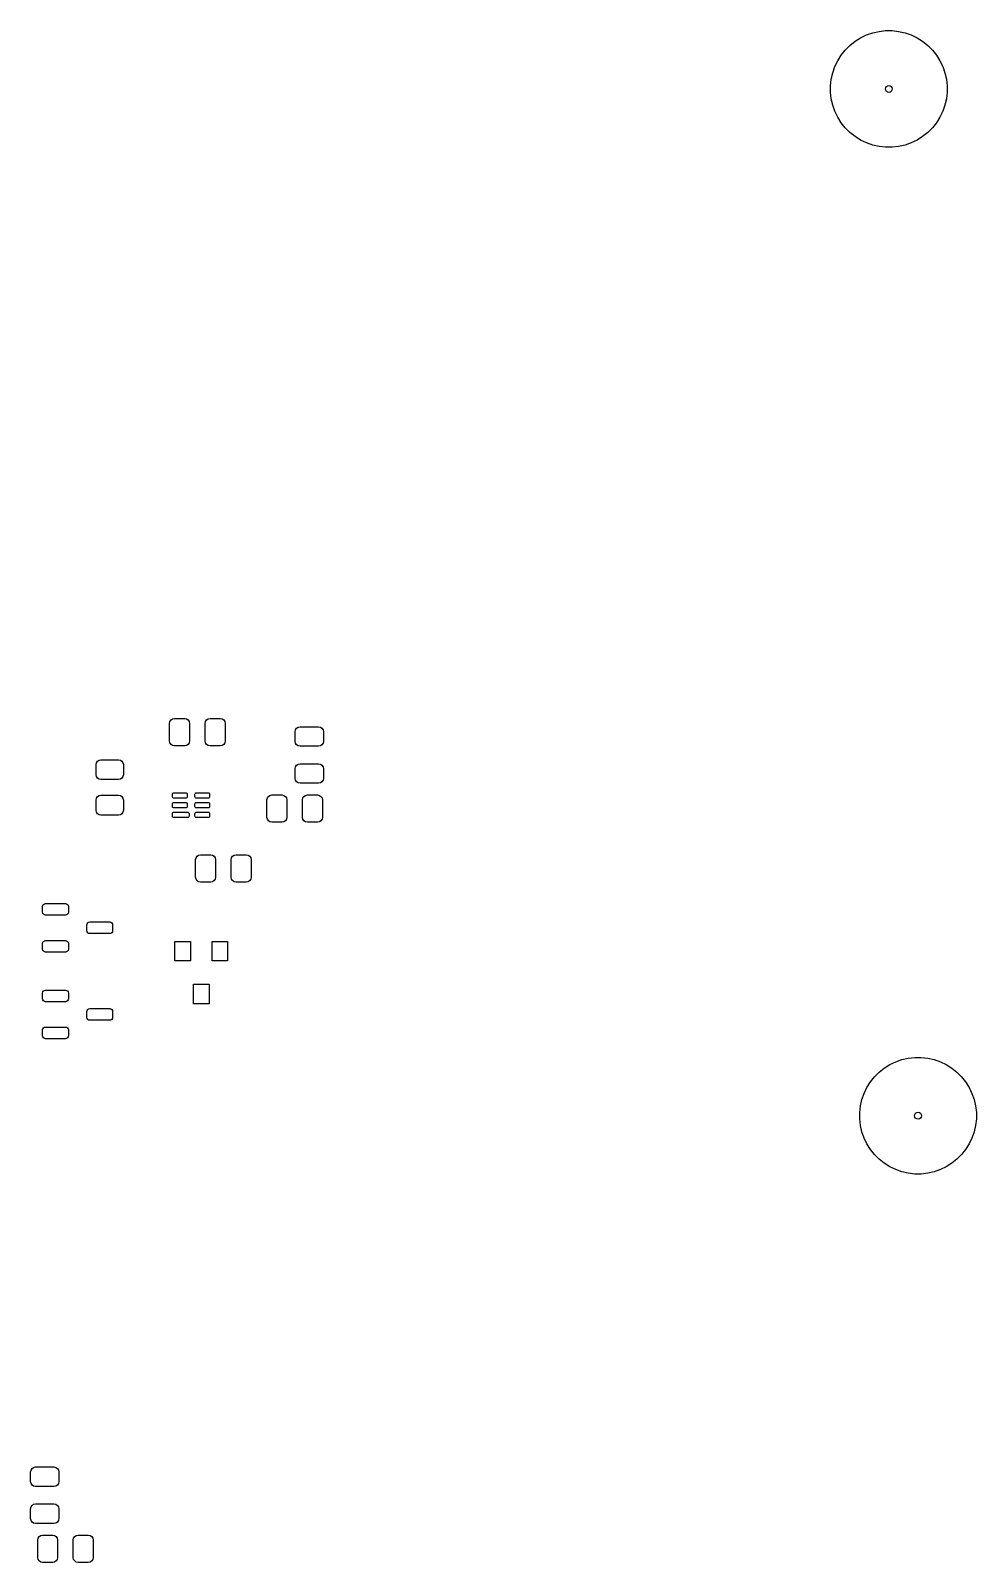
# Model space of a CAD drawing. Header units: inches. Extents: x 1.93 to 9.38, y -5.74 to -1.35.
# Drawn here: x 3.771 to 5.683, y -4.45 to -1.352 of the extents above; entities that cross this region are included whole.
import ezdxf

# ---------------------------------------------------------------- set-up
doc = ezdxf.new("R2010")
doc.units = ezdxf.units.IN
doc.header["$MEASUREMENT"] = 0
doc.layers.add('BLACK', color=250, linetype='CONTINUOUS')

msp = doc.modelspace()

# ---------------------------------------------------------------- linework, layer by layer
at = {"layer": 'BLACK', "linetype": 'CONTINUOUS'}
for p, q in [((5.4489, -1.3662), (5.4609, -1.3605)), ((5.4609, -1.3605), (5.4734, -1.3561)), ((5.4734, -1.3561), (5.4863, -1.3532)), ((5.4863, -1.3532), (5.4994, -1.3517)), ((5.4994, -1.3517), (5.5127, -1.3517)), ((5.5127, -1.3517), (5.5258, -1.3532)), ((5.5258, -1.3532), (5.5388, -1.3561)), ((5.5388, -1.3561), (5.5513, -1.3605)), ((5.5513, -1.3605), (5.5632, -1.3662)), ((5.4097, -1.4013), (5.418, -1.3909)), ((5.418, -1.3909), (5.4274, -1.3815)), ((5.4274, -1.3815), (5.4377, -1.3733)), ((5.4377, -1.3733), (5.4489, -1.3662)), ((5.5632, -1.3662), (5.5744, -1.3733)), ((5.5744, -1.3733), (5.5848, -1.3815)), ((5.5848, -1.3815), (5.5941, -1.3909)), ((5.5941, -1.3909), (5.6024, -1.4013)), ((5.3926, -1.4369), (5.3969, -1.4244)), ((5.3969, -1.4244), (5.4027, -1.4125)), ((5.4027, -1.4125), (5.4097, -1.4013)), ((5.6024, -1.4013), (5.6094, -1.4125)), ((5.6094, -1.4125), (5.6152, -1.4244)), ((5.6152, -1.4244), (5.6196, -1.4369)), ((5.3881, -1.463), (5.3896, -1.4498)), ((5.3896, -1.4498), (5.3926, -1.4369)), ((5.6196, -1.4369), (5.6225, -1.4498)), ((5.6225, -1.4498), (5.624, -1.463)), ((5.3881, -1.4762), (5.3881, -1.463)), ((5.3896, -1.4894), (5.3881, -1.4762)), ((5.624, -1.4762), (5.6225, -1.4894)), ((5.624, -1.463), (5.624, -1.4762)), ((5.3926, -1.5023), (5.3896, -1.4894)), ((5.3969, -1.5148), (5.3926, -1.5023)), ((5.4027, -1.5267), (5.3969, -1.5148)), ((5.6152, -1.5148), (5.6094, -1.5267)), ((5.6196, -1.5023), (5.6152, -1.5148)), ((5.6225, -1.4894), (5.6196, -1.5023)), ((5.4097, -1.538), (5.4027, -1.5267)), ((5.418, -1.5483), (5.4097, -1.538)), ((5.4274, -1.5577), (5.418, -1.5483)), ((5.5941, -1.5483), (5.5848, -1.5577)), ((5.6024, -1.538), (5.5941, -1.5483)), ((5.6094, -1.5267), (5.6024, -1.538)), ((5.4377, -1.5659), (5.4274, -1.5577)), ((5.4489, -1.573), (5.4377, -1.5659)), ((5.4609, -1.5787), (5.4489, -1.573)), ((5.4734, -1.5831), (5.4609, -1.5787)), ((5.5513, -1.5787), (5.5388, -1.5831)), ((5.5632, -1.573), (5.5513, -1.5787)), ((5.5744, -1.5659), (5.5632, -1.573)), ((5.5848, -1.5577), (5.5744, -1.5659)), ((5.4863, -1.586), (5.4734, -1.5831)), ((5.4994, -1.5875), (5.4863, -1.586)), ((5.5127, -1.5875), (5.4994, -1.5875)), ((5.5258, -1.586), (5.5127, -1.5875)), ((5.5388, -1.5831), (5.5258, -1.586)), ((4.0517, -2.753), (4.0524, -2.7492)), ((4.0517, -2.7884), (4.0517, -2.753)), ((4.0524, -2.7492), (4.0546, -2.746)), ((4.0546, -2.746), (4.0577, -2.7439)), ((4.0577, -2.7439), (4.0615, -2.7431)), ((4.0615, -2.7431), (4.0822, -2.7431)), ((4.0822, -2.7431), (4.086, -2.7439)), ((4.086, -2.7439), (4.0891, -2.746)), ((4.0891, -2.746), (4.0913, -2.7492)), ((4.0913, -2.7492), (4.092, -2.753)), ((4.092, -2.753), (4.092, -2.7884)), ((4.1235, -2.753), (4.1243, -2.7492)), ((4.1235, -2.7884), (4.1235, -2.753)), ((4.1243, -2.7492), (4.1264, -2.746)), ((4.1264, -2.746), (4.1296, -2.7439)), ((4.1296, -2.7439), (4.1334, -2.7431)), ((4.1334, -2.7431), (4.154, -2.7431)), ((4.154, -2.7431), (4.1578, -2.7439)), ((4.1578, -2.7439), (4.161, -2.746)), ((4.161, -2.746), (4.1631, -2.7492)), ((4.1631, -2.7492), (4.1639, -2.753)), ((4.1639, -2.753), (4.1639, -2.7884)), ((4.3056, -2.7697), (4.3064, -2.7659)), ((4.3056, -2.7894), (4.3056, -2.7697)), ((4.3064, -2.7659), (4.3085, -2.7627)), ((4.3085, -2.7627), (4.3117, -2.7606)), ((4.3117, -2.7606), (4.3155, -2.7598)), ((4.3155, -2.7598), (4.3529, -2.7598)), ((4.3529, -2.7598), (4.3566, -2.7606)), ((4.3566, -2.7606), (4.3598, -2.7627)), ((4.3598, -2.7627), (4.3619, -2.7659)), ((4.3619, -2.7659), (4.3627, -2.7697)), ((4.3627, -2.7697), (4.3627, -2.7894)), ((4.0524, -2.7922), (4.0517, -2.7884)), ((4.0546, -2.7953), (4.0524, -2.7922)), ((4.0577, -2.7975), (4.0546, -2.7953)), ((4.0615, -2.7982), (4.0577, -2.7975)), ((4.0822, -2.7982), (4.0615, -2.7982)), ((4.086, -2.7975), (4.0822, -2.7982)), ((4.0891, -2.7953), (4.086, -2.7975)), ((4.0913, -2.7922), (4.0891, -2.7953)), ((4.092, -2.7884), (4.0913, -2.7922)), ((4.1243, -2.7922), (4.1235, -2.7884)), ((4.1264, -2.7953), (4.1243, -2.7922)), ((4.1296, -2.7975), (4.1264, -2.7953)), ((4.1334, -2.7982), (4.1296, -2.7975)), ((4.154, -2.7982), (4.1334, -2.7982)), ((4.1578, -2.7975), (4.154, -2.7982)), ((4.161, -2.7953), (4.1578, -2.7975)), ((4.1631, -2.7922), (4.161, -2.7953)), ((4.1639, -2.7884), (4.1631, -2.7922)), ((4.3064, -2.7931), (4.3056, -2.7894)), ((4.3085, -2.7963), (4.3064, -2.7931)), ((4.3117, -2.7985), (4.3085, -2.7963)), ((4.3155, -2.7992), (4.3117, -2.7985)), ((4.3529, -2.7992), (4.3155, -2.7992)), ((4.3566, -2.7985), (4.3529, -2.7992)), ((4.3598, -2.7963), (4.3566, -2.7985)), ((4.3619, -2.7931), (4.3598, -2.7963)), ((4.3627, -2.7894), (4.3619, -2.7931)), ((3.9031, -2.8361), (3.9038, -2.8324)), ((3.9031, -2.8568), (3.9031, -2.8361)), ((3.9038, -2.8324), (3.9059, -2.8292)), ((3.9059, -2.8292), (3.9091, -2.827)), ((3.9091, -2.827), (3.9129, -2.8263)), ((3.9129, -2.8263), (3.9483, -2.8263)), ((3.9483, -2.8263), (3.9521, -2.827)), ((3.9521, -2.827), (3.9553, -2.8292)), ((3.9553, -2.8292), (3.9574, -2.8324)), ((3.9574, -2.8324), (3.9582, -2.8361)), ((3.9582, -2.8361), (3.9582, -2.8568)), ((4.3056, -2.8445), (4.3064, -2.8407)), ((4.3056, -2.8642), (4.3056, -2.8445)), ((4.3064, -2.8407), (4.3085, -2.8375)), ((4.3085, -2.8375), (4.3117, -2.8354)), ((4.3117, -2.8354), (4.3155, -2.8346)), ((4.3155, -2.8346), (4.3529, -2.8346)), ((4.3529, -2.8346), (4.3566, -2.8354)), ((4.3566, -2.8354), (4.3598, -2.8375)), ((4.3598, -2.8375), (4.3619, -2.8407)), ((4.3619, -2.8407), (4.3627, -2.8445)), ((4.3627, -2.8445), (4.3627, -2.8642)), ((3.9038, -2.8606), (3.9031, -2.8568)), ((3.9059, -2.8638), (3.9038, -2.8606)), ((3.9091, -2.8659), (3.9059, -2.8638)), ((3.9129, -2.8666), (3.9091, -2.8659)), ((3.9483, -2.8666), (3.9129, -2.8666)), ((3.9521, -2.8659), (3.9483, -2.8666)), ((3.9553, -2.8638), (3.9521, -2.8659)), ((3.9574, -2.8606), (3.9553, -2.8638)), ((3.9582, -2.8568), (3.9574, -2.8606)), ((4.3064, -2.8679), (4.3056, -2.8642)), ((4.3085, -2.8711), (4.3064, -2.8679)), ((4.3117, -2.8733), (4.3085, -2.8711)), ((4.3155, -2.874), (4.3117, -2.8733)), ((4.3529, -2.874), (4.3155, -2.874)), ((4.3566, -2.8733), (4.3529, -2.874)), ((4.3598, -2.8711), (4.3566, -2.8733)), ((4.3619, -2.8679), (4.3598, -2.8711)), ((4.3627, -2.8642), (4.3619, -2.8679)), ((3.9031, -2.908), (3.9038, -2.9042)), ((3.9031, -2.9286), (3.9031, -2.908)), ((3.9038, -2.9042), (3.9059, -2.901)), ((3.9059, -2.901), (3.9091, -2.8989)), ((3.9091, -2.8989), (3.9129, -2.8981)), ((3.9129, -2.8981), (3.9483, -2.8981)), ((3.9483, -2.8981), (3.9521, -2.8989)), ((3.9521, -2.8989), (3.9553, -2.901)), ((3.9553, -2.901), (3.9574, -2.9042)), ((3.9574, -2.9042), (3.9582, -2.908)), ((3.9582, -2.908), (3.9582, -2.9286)), ((4.0576, -2.8959), (4.0578, -2.8948)), ((4.0576, -2.9014), (4.0576, -2.8959)), ((4.0578, -2.9024), (4.0576, -2.9014)), ((4.0578, -2.8948), (4.0584, -2.8939)), ((4.0584, -2.9033), (4.0578, -2.9024)), ((4.0584, -2.8939), (4.0593, -2.8933)), ((4.0593, -2.9039), (4.0584, -2.9033)), ((4.0593, -2.8933), (4.0603, -2.8931)), ((4.0603, -2.9041), (4.0593, -2.9039)), ((4.0603, -2.8931), (4.0844, -2.8931)), ((4.0844, -2.9041), (4.0603, -2.9041)), ((4.0844, -2.8931), (4.0854, -2.8933)), ((4.0854, -2.9039), (4.0844, -2.9041)), ((4.0854, -2.8933), (4.0863, -2.8939)), ((4.0863, -2.9033), (4.0854, -2.9039)), ((4.0863, -2.8939), (4.0869, -2.8948)), ((4.0869, -2.9024), (4.0863, -2.9033)), ((4.0869, -2.8948), (4.0871, -2.8959)), ((4.0871, -2.9014), (4.0869, -2.9024)), ((4.0871, -2.8959), (4.0871, -2.9014)), ((4.1029, -2.8959), (4.1031, -2.8948)), ((4.1029, -2.9014), (4.1029, -2.8959)), ((4.1031, -2.9024), (4.1029, -2.9014)), ((4.1031, -2.8948), (4.1037, -2.8939)), ((4.1037, -2.9033), (4.1031, -2.9024)), ((4.1037, -2.8939), (4.1046, -2.8933)), ((4.1046, -2.9039), (4.1037, -2.9033)), ((4.1046, -2.8933), (4.1056, -2.8931)), ((4.1056, -2.9041), (4.1046, -2.9039)), ((4.1056, -2.8931), (4.1296, -2.8931)), ((4.1296, -2.9041), (4.1056, -2.9041)), ((4.1296, -2.8931), (4.1307, -2.8933)), ((4.1307, -2.9039), (4.1296, -2.9041)), ((4.1307, -2.8933), (4.1316, -2.8939)), ((4.1316, -2.9033), (4.1307, -2.9039)), ((4.1316, -2.8939), (4.1322, -2.8948)), ((4.1322, -2.9024), (4.1316, -2.9033)), ((4.1322, -2.8948), (4.1324, -2.8959)), ((4.1324, -2.9014), (4.1322, -2.9024)), ((4.1324, -2.8959), (4.1324, -2.9014)), ((4.2485, -2.9075), (4.2493, -2.9037)), ((4.2485, -2.9429), (4.2485, -2.9075)), ((4.2493, -2.9037), (4.2514, -2.9005)), ((4.2514, -2.9005), (4.2546, -2.8984)), ((4.2546, -2.8984), (4.2584, -2.8976)), ((4.2584, -2.8976), (4.279, -2.8976)), ((4.279, -2.8976), (4.2828, -2.8984)), ((4.2828, -2.8984), (4.286, -2.9005)), ((4.286, -2.9005), (4.2881, -2.9037)), ((4.2881, -2.9037), (4.2889, -2.9075)), ((4.2889, -2.9075), (4.2889, -2.9429)), ((4.3204, -2.9075), (4.3211, -2.9037)), ((4.3204, -2.9429), (4.3204, -2.9075)), ((4.3211, -2.9037), (4.3233, -2.9005)), ((4.3233, -2.9005), (4.3264, -2.8984)), ((4.3264, -2.8984), (4.3302, -2.8976)), ((4.3302, -2.8976), (4.3509, -2.8976)), ((4.3509, -2.8976), (4.3547, -2.8984)), ((4.3547, -2.8984), (4.3578, -2.9005)), ((4.3578, -2.9005), (4.36, -2.9037)), ((4.36, -2.9037), (4.3607, -2.9075)), ((4.3607, -2.9075), (4.3607, -2.9429)), ((3.9038, -2.9324), (3.9031, -2.9286)), ((3.9059, -2.9356), (3.9038, -2.9324)), ((3.9091, -2.9377), (3.9059, -2.9356)), ((3.9129, -2.9385), (3.9091, -2.9377)), ((3.9483, -2.9385), (3.9129, -2.9385)), ((3.9521, -2.9377), (3.9483, -2.9385)), ((3.9553, -2.9356), (3.9521, -2.9377)), ((3.9574, -2.9324), (3.9553, -2.9356)), ((3.9582, -2.9286), (3.9574, -2.9324)), ((4.0576, -2.9156), (4.0578, -2.9145)), ((4.0576, -2.9211), (4.0576, -2.9156)), ((4.0578, -2.9221), (4.0576, -2.9211)), ((4.0576, -2.9352), (4.0578, -2.9342)), ((4.0576, -2.9407), (4.0576, -2.9352)), ((4.0578, -2.9418), (4.0576, -2.9407)), ((4.0578, -2.9145), (4.0584, -2.9136)), ((4.0584, -2.923), (4.0578, -2.9221)), ((4.0578, -2.9342), (4.0584, -2.9333)), ((4.0584, -2.9427), (4.0578, -2.9418)), ((4.0584, -2.9136), (4.0593, -2.913)), ((4.0593, -2.9236), (4.0584, -2.923)), ((4.0584, -2.9333), (4.0593, -2.9327)), ((4.0593, -2.9433), (4.0584, -2.9427)), ((4.0593, -2.913), (4.0603, -2.9128)), ((4.0603, -2.9238), (4.0593, -2.9236)), ((4.0593, -2.9327), (4.0603, -2.9325)), ((4.0603, -2.9128), (4.0844, -2.9128)), ((4.0844, -2.9238), (4.0603, -2.9238)), ((4.0603, -2.9325), (4.0883, -2.9325)), ((4.0844, -2.9128), (4.0854, -2.913)), ((4.0854, -2.9236), (4.0844, -2.9238)), ((4.0854, -2.913), (4.0863, -2.9136)), ((4.0863, -2.923), (4.0854, -2.9236)), ((4.0863, -2.9136), (4.0869, -2.9145)), ((4.0869, -2.9221), (4.0863, -2.923)), ((4.0869, -2.9145), (4.0871, -2.9156)), ((4.0871, -2.9211), (4.0869, -2.9221)), ((4.0871, -2.9156), (4.0871, -2.9211)), ((4.0883, -2.9325), (4.0893, -2.9327)), ((4.0893, -2.9327), (4.0902, -2.9333)), ((4.0902, -2.9427), (4.0893, -2.9433)), ((4.0902, -2.9333), (4.0908, -2.9342)), ((4.0908, -2.9418), (4.0902, -2.9427)), ((4.0908, -2.9342), (4.091, -2.9352)), ((4.091, -2.9407), (4.0908, -2.9418)), ((4.091, -2.9352), (4.091, -2.9407)), ((4.1029, -2.9156), (4.1031, -2.9145)), ((4.1029, -2.9211), (4.1029, -2.9156)), ((4.1031, -2.9221), (4.1029, -2.9211)), ((4.1029, -2.9352), (4.1031, -2.9342)), ((4.1029, -2.9407), (4.1029, -2.9352)), ((4.1031, -2.9418), (4.1029, -2.9407)), ((4.1031, -2.9145), (4.1037, -2.9136)), ((4.1037, -2.923), (4.1031, -2.9221)), ((4.1031, -2.9342), (4.1037, -2.9333)), ((4.1037, -2.9427), (4.1031, -2.9418)), ((4.1037, -2.9136), (4.1046, -2.913)), ((4.1046, -2.9236), (4.1037, -2.923)), ((4.1037, -2.9333), (4.1046, -2.9327)), ((4.1046, -2.9433), (4.1037, -2.9427)), ((4.1046, -2.913), (4.1056, -2.9128)), ((4.1056, -2.9238), (4.1046, -2.9236)), ((4.1046, -2.9327), (4.1056, -2.9325)), ((4.1056, -2.9128), (4.1296, -2.9128)), ((4.1296, -2.9238), (4.1056, -2.9238)), ((4.1056, -2.9325), (4.1296, -2.9325)), ((4.1296, -2.9128), (4.1307, -2.913)), ((4.1307, -2.9236), (4.1296, -2.9238)), ((4.1296, -2.9325), (4.1307, -2.9327)), ((4.1307, -2.913), (4.1316, -2.9136)), ((4.1316, -2.923), (4.1307, -2.9236)), ((4.1307, -2.9327), (4.1316, -2.9333)), ((4.1316, -2.9427), (4.1307, -2.9433)), ((4.1316, -2.9136), (4.1322, -2.9145)), ((4.1322, -2.9221), (4.1316, -2.923)), ((4.1316, -2.9333), (4.1322, -2.9342)), ((4.1322, -2.9418), (4.1316, -2.9427)), ((4.1322, -2.9145), (4.1324, -2.9156)), ((4.1324, -2.9211), (4.1322, -2.9221)), ((4.1322, -2.9342), (4.1324, -2.9352)), ((4.1324, -2.9407), (4.1322, -2.9418)), ((4.1324, -2.9156), (4.1324, -2.9211)), ((4.1324, -2.9352), (4.1324, -2.9407)), ((4.2493, -2.9467), (4.2485, -2.9429)), ((4.2889, -2.9429), (4.2881, -2.9467)), ((4.3211, -2.9467), (4.3204, -2.9429)), ((4.3607, -2.9429), (4.36, -2.9467)), ((4.0603, -2.9435), (4.0593, -2.9433)), ((4.0883, -2.9435), (4.0603, -2.9435)), ((4.0893, -2.9433), (4.0883, -2.9435)), ((4.1056, -2.9435), (4.1046, -2.9433)), ((4.1296, -2.9435), (4.1056, -2.9435)), ((4.1307, -2.9433), (4.1296, -2.9435)), ((4.2514, -2.9499), (4.2493, -2.9467)), ((4.2546, -2.952), (4.2514, -2.9499)), ((4.2584, -2.9528), (4.2546, -2.952)), ((4.279, -2.9528), (4.2584, -2.9528)), ((4.2828, -2.952), (4.279, -2.9528)), ((4.286, -2.9499), (4.2828, -2.952)), ((4.2881, -2.9467), (4.286, -2.9499)), ((4.3233, -2.9499), (4.3211, -2.9467)), ((4.3264, -2.952), (4.3233, -2.9499)), ((4.3302, -2.9528), (4.3264, -2.952)), ((4.3509, -2.9528), (4.3302, -2.9528)), ((4.3547, -2.952), (4.3509, -2.9528)), ((4.3578, -2.9499), (4.3547, -2.952)), ((4.36, -2.9467), (4.3578, -2.9499)), ((4.1043, -3.0285), (4.1051, -3.0248)), ((4.1043, -3.064), (4.1043, -3.0285)), ((4.1051, -3.0248), (4.1072, -3.0216)), ((4.1072, -3.0216), (4.1104, -3.0194)), ((4.1104, -3.0194), (4.1142, -3.0187)), ((4.1142, -3.0187), (4.1348, -3.0187)), ((4.1348, -3.0187), (4.1386, -3.0194)), ((4.1386, -3.0194), (4.1418, -3.0216)), ((4.1418, -3.0216), (4.1439, -3.0248)), ((4.1439, -3.0248), (4.1447, -3.0285)), ((4.1447, -3.0285), (4.1447, -3.064)), ((4.1762, -3.0285), (4.1769, -3.0248)), ((4.1762, -3.064), (4.1762, -3.0285)), ((4.1769, -3.0248), (4.1791, -3.0216)), ((4.1791, -3.0216), (4.1823, -3.0194)), ((4.1823, -3.0194), (4.186, -3.0187)), ((4.186, -3.0187), (4.2067, -3.0187)), ((4.2067, -3.0187), (4.2105, -3.0194)), ((4.2105, -3.0194), (4.2137, -3.0216)), ((4.2137, -3.0216), (4.2158, -3.0248)), ((4.2158, -3.0248), (4.2165, -3.0285)), ((4.2165, -3.0285), (4.2165, -3.064)), ((4.1051, -3.0677), (4.1043, -3.064)), ((4.1447, -3.064), (4.1439, -3.0677)), ((4.1769, -3.0677), (4.1762, -3.064)), ((4.2165, -3.064), (4.2158, -3.0677)), ((4.1072, -3.0709), (4.1051, -3.0677)), ((4.1104, -3.0731), (4.1072, -3.0709)), ((4.1142, -3.0738), (4.1104, -3.0731)), ((4.1348, -3.0738), (4.1142, -3.0738)), ((4.1386, -3.0731), (4.1348, -3.0738)), ((4.1418, -3.0709), (4.1386, -3.0731)), ((4.1439, -3.0677), (4.1418, -3.0709)), ((4.1791, -3.0709), (4.1769, -3.0677)), ((4.1823, -3.0731), (4.1791, -3.0709)), ((4.186, -3.0738), (4.1823, -3.0731)), ((4.2067, -3.0738), (4.186, -3.0738)), ((4.2105, -3.0731), (4.2067, -3.0738)), ((4.2137, -3.0709), (4.2105, -3.0731)), ((4.2158, -3.0677), (4.2137, -3.0709)), ((3.7948, -3.123), (3.7952, -3.1208)), ((3.7948, -3.1348), (3.7948, -3.123)), ((3.7952, -3.1208), (3.7965, -3.1189)), ((3.7965, -3.1189), (3.7984, -3.1176)), ((3.7984, -3.1176), (3.8007, -3.1171)), ((3.8007, -3.1171), (3.841, -3.1171)), ((3.841, -3.1171), (3.8433, -3.1176)), ((3.8433, -3.1176), (3.8452, -3.1189)), ((3.8452, -3.1189), (3.8465, -3.1208)), ((3.8465, -3.1208), (3.8469, -3.123)), ((3.8469, -3.123), (3.8469, -3.1348)), ((3.7952, -3.1371), (3.7948, -3.1348)), ((3.7965, -3.139), (3.7952, -3.1371)), ((3.7984, -3.1403), (3.7965, -3.139)), ((3.8007, -3.1407), (3.7984, -3.1403)), ((3.841, -3.1407), (3.8007, -3.1407)), ((3.8433, -3.1403), (3.841, -3.1407)), ((3.8452, -3.139), (3.8433, -3.1403)), ((3.8465, -3.1371), (3.8452, -3.139)), ((3.8469, -3.1348), (3.8465, -3.1371)), ((3.8844, -3.1604), (3.8848, -3.1582)), ((3.8848, -3.1582), (3.8861, -3.1563)), ((3.8861, -3.1563), (3.888, -3.155)), ((3.888, -3.155), (3.8903, -3.1545)), ((3.8903, -3.1545), (3.9306, -3.1545)), ((3.9306, -3.1545), (3.9329, -3.155)), ((3.9329, -3.155), (3.9348, -3.1563)), ((3.9348, -3.1563), (3.9361, -3.1582)), ((3.9361, -3.1582), (3.9365, -3.1604)), ((3.8844, -3.1722), (3.8844, -3.1604)), ((3.8848, -3.1745), (3.8844, -3.1722)), ((3.8861, -3.1764), (3.8848, -3.1745)), ((3.888, -3.1777), (3.8861, -3.1764)), ((3.8903, -3.1781), (3.888, -3.1777)), ((3.9306, -3.1781), (3.8903, -3.1781)), ((3.9329, -3.1777), (3.9306, -3.1781)), ((3.9348, -3.1764), (3.9329, -3.1777)), ((3.9361, -3.1745), (3.9348, -3.1764)), ((3.9365, -3.1722), (3.9361, -3.1745)), ((3.9365, -3.1604), (3.9365, -3.1722)), ((3.7948, -3.1978), (3.7952, -3.1956)), ((3.7948, -3.2096), (3.7948, -3.1978)), ((3.7952, -3.2119), (3.7948, -3.2096)), ((3.7952, -3.1956), (3.7965, -3.1937)), ((3.7965, -3.2138), (3.7952, -3.2119)), ((3.7965, -3.1937), (3.7984, -3.1924)), ((3.7984, -3.2151), (3.7965, -3.2138)), ((3.7984, -3.1924), (3.8007, -3.1919)), ((3.8007, -3.2156), (3.7984, -3.2151)), ((3.8007, -3.1919), (3.841, -3.1919)), ((3.841, -3.2156), (3.8007, -3.2156)), ((3.841, -3.1919), (3.8433, -3.1924)), ((3.8433, -3.2151), (3.841, -3.2156)), ((3.8433, -3.1924), (3.8452, -3.1937)), ((3.8452, -3.2138), (3.8433, -3.2151)), ((3.8452, -3.1937), (3.8465, -3.1956)), ((3.8465, -3.2119), (3.8452, -3.2138)), ((3.8465, -3.1956), (3.8469, -3.1978)), ((3.8469, -3.2096), (3.8465, -3.2119)), ((3.8469, -3.1978), (3.8469, -3.2096)), ((4.0625, -3.2333), (4.0625, -3.1939)), ((4.0625, -3.1939), (4.094, -3.1939)), ((4.094, -3.1939), (4.094, -3.2333)), ((4.1375, -3.2333), (4.1375, -3.1939)), ((4.1375, -3.1939), (4.169, -3.1939)), ((4.169, -3.1939), (4.169, -3.2333)), ((4.094, -3.2333), (4.0625, -3.2333)), ((4.169, -3.2333), (4.1375, -3.2333)), ((4.1, -3.3199), (4.1, -3.2805)), ((4.1, -3.2805), (4.1315, -3.2805)), ((4.1315, -3.2805), (4.1315, -3.3199)), ((3.7948, -3.2982), (3.7952, -3.296)), ((3.7948, -3.31), (3.7948, -3.2982)), ((3.7952, -3.3123), (3.7948, -3.31)), ((3.7952, -3.296), (3.7965, -3.2941)), ((3.7965, -3.3142), (3.7952, -3.3123)), ((3.7965, -3.2941), (3.7984, -3.2928)), ((3.7984, -3.3155), (3.7965, -3.3142)), ((3.7984, -3.2928), (3.8007, -3.2923)), ((3.8007, -3.2923), (3.841, -3.2923)), ((3.841, -3.2923), (3.8433, -3.2928)), ((3.8433, -3.2928), (3.8452, -3.2941)), ((3.8452, -3.3142), (3.8433, -3.3155)), ((3.8452, -3.2941), (3.8465, -3.296)), ((3.8465, -3.3123), (3.8452, -3.3142)), ((3.8465, -3.296), (3.8469, -3.2982)), ((3.8469, -3.31), (3.8465, -3.3123)), ((3.8469, -3.2982), (3.8469, -3.31)), ((3.8007, -3.3159), (3.7984, -3.3155)), ((3.841, -3.3159), (3.8007, -3.3159)), ((3.8433, -3.3155), (3.841, -3.3159)), ((3.8844, -3.3356), (3.8848, -3.3334)), ((3.8844, -3.3474), (3.8844, -3.3356)), ((3.8848, -3.3334), (3.8861, -3.3315)), ((3.8861, -3.3315), (3.888, -3.3302)), ((3.888, -3.3302), (3.8903, -3.3297)), ((3.8903, -3.3297), (3.9306, -3.3297)), ((3.9306, -3.3297), (3.9329, -3.3302)), ((3.9329, -3.3302), (3.9348, -3.3315)), ((3.9348, -3.3315), (3.9361, -3.3334)), ((3.9361, -3.3334), (3.9365, -3.3356)), ((3.9365, -3.3356), (3.9365, -3.3474)), ((4.1315, -3.3199), (4.1, -3.3199)), ((3.7948, -3.373), (3.7952, -3.3708)), ((3.7948, -3.3848), (3.7948, -3.373)), ((3.7952, -3.3708), (3.7965, -3.3689)), ((3.7965, -3.3689), (3.7984, -3.3676)), ((3.7984, -3.3676), (3.8007, -3.3671)), ((3.8007, -3.3671), (3.841, -3.3671)), ((3.841, -3.3671), (3.8433, -3.3676)), ((3.8433, -3.3676), (3.8452, -3.3689)), ((3.8452, -3.3689), (3.8465, -3.3708)), ((3.8465, -3.3708), (3.8469, -3.373)), ((3.8469, -3.373), (3.8469, -3.3848)), ((3.8848, -3.3497), (3.8844, -3.3474)), ((3.8861, -3.3516), (3.8848, -3.3497)), ((3.888, -3.3529), (3.8861, -3.3516)), ((3.8903, -3.3533), (3.888, -3.3529)), ((3.9306, -3.3533), (3.8903, -3.3533)), ((3.9329, -3.3529), (3.9306, -3.3533)), ((3.9348, -3.3516), (3.9329, -3.3529)), ((3.9361, -3.3497), (3.9348, -3.3516)), ((3.9365, -3.3474), (3.9361, -3.3497)), ((3.7952, -3.3871), (3.7948, -3.3848)), ((3.7965, -3.389), (3.7952, -3.3871)), ((3.7984, -3.3903), (3.7965, -3.389)), ((3.8007, -3.3907), (3.7984, -3.3903)), ((3.841, -3.3907), (3.8007, -3.3907)), ((3.8433, -3.3903), (3.841, -3.3907)), ((3.8452, -3.389), (3.8433, -3.3903)), ((3.8465, -3.3871), (3.8452, -3.389)), ((3.8469, -3.3848), (3.8465, -3.3871)), ((5.508, -3.443), (5.5199, -3.4373)), ((5.5199, -3.4373), (5.5324, -3.4329)), ((5.5324, -3.4329), (5.5453, -3.4299)), ((5.5453, -3.4299), (5.5585, -3.4285)), ((5.5585, -3.4285), (5.5717, -3.4285)), ((5.5717, -3.4285), (5.5849, -3.4299)), ((5.5849, -3.4299), (5.5978, -3.4329)), ((5.5978, -3.4329), (5.6103, -3.4373)), ((5.6103, -3.4373), (5.6223, -3.443)), ((5.4688, -3.478), (5.4771, -3.4677)), ((5.4771, -3.4677), (5.4864, -3.4583)), ((5.4864, -3.4583), (5.4968, -3.4501)), ((5.4968, -3.4501), (5.508, -3.443)), ((5.6223, -3.443), (5.6335, -3.4501)), ((5.6335, -3.4501), (5.6438, -3.4583)), ((5.6438, -3.4583), (5.6532, -3.4677)), ((5.6532, -3.4677), (5.6614, -3.478)), ((5.456, -3.5012), (5.4617, -3.4892)), ((5.4617, -3.4892), (5.4688, -3.478)), ((5.6614, -3.478), (5.6685, -3.4892)), ((5.6685, -3.4892), (5.6742, -3.5012)), ((5.4472, -3.5398), (5.4487, -3.5266)), ((5.4487, -3.5266), (5.4516, -3.5137)), ((5.4516, -3.5137), (5.456, -3.5012)), ((5.6742, -3.5012), (5.6786, -3.5137)), ((5.6786, -3.5137), (5.6816, -3.5266)), ((5.6816, -3.5266), (5.683, -3.5398)), ((5.4472, -3.553), (5.4472, -3.5398)), ((5.4487, -3.5662), (5.4472, -3.553)), ((5.683, -3.553), (5.6816, -3.5662)), ((5.683, -3.5398), (5.683, -3.553)), ((5.4516, -3.5791), (5.4487, -3.5662)), ((5.456, -3.5916), (5.4516, -3.5791)), ((5.4617, -3.6035), (5.456, -3.5916)), ((5.6742, -3.5916), (5.6685, -3.6035)), ((5.6786, -3.5791), (5.6742, -3.5916)), ((5.6816, -3.5662), (5.6786, -3.5791)), ((5.4688, -3.6147), (5.4617, -3.6035)), ((5.4771, -3.6251), (5.4688, -3.6147)), ((5.6614, -3.6147), (5.6532, -3.6251)), ((5.6685, -3.6035), (5.6614, -3.6147)), ((5.4864, -3.6344), (5.4771, -3.6251)), ((5.4968, -3.6427), (5.4864, -3.6344)), ((5.508, -3.6498), (5.4968, -3.6427)), ((5.5199, -3.6555), (5.508, -3.6498)), ((5.5324, -3.6599), (5.5199, -3.6555)), ((5.6103, -3.6555), (5.5978, -3.6599)), ((5.6223, -3.6498), (5.6103, -3.6555)), ((5.6335, -3.6427), (5.6223, -3.6498)), ((5.6438, -3.6344), (5.6335, -3.6427)), ((5.6532, -3.6251), (5.6438, -3.6344)), ((5.5453, -3.6628), (5.5324, -3.6599)), ((5.5585, -3.6643), (5.5453, -3.6628)), ((5.5717, -3.6643), (5.5585, -3.6643)), ((5.5849, -3.6628), (5.5717, -3.6643)), ((5.5978, -3.6599), (5.5849, -3.6628)), ((3.7707, -4.2667), (3.7714, -4.263)), ((3.7707, -4.2864), (3.7707, -4.2667)), ((3.7714, -4.263), (3.7736, -4.2598)), ((3.7736, -4.2598), (3.7767, -4.2576)), ((3.7767, -4.2576), (3.7805, -4.2569)), ((3.7805, -4.2569), (3.8179, -4.2569)), ((3.8179, -4.2569), (3.8217, -4.2576)), ((3.8217, -4.2576), (3.8249, -4.2598)), ((3.8249, -4.2598), (3.827, -4.263)), ((3.827, -4.263), (3.8278, -4.2667)), ((3.8278, -4.2667), (3.8278, -4.2864)), ((3.7714, -4.2902), (3.7707, -4.2864)), ((3.7736, -4.2934), (3.7714, -4.2902)), ((3.7767, -4.2955), (3.7736, -4.2934)), ((3.7805, -4.2963), (3.7767, -4.2955)), ((3.8179, -4.2963), (3.7805, -4.2963)), ((3.8217, -4.2955), (3.8179, -4.2963)), ((3.8249, -4.2934), (3.8217, -4.2955)), ((3.827, -4.2902), (3.8249, -4.2934)), ((3.8278, -4.2864), (3.827, -4.2902)), ((3.7714, -4.3378), (3.7736, -4.3346)), ((3.7736, -4.3346), (3.7767, -4.3324)), ((3.7767, -4.3324), (3.7805, -4.3317)), ((3.7805, -4.3317), (3.8179, -4.3317)), ((3.8179, -4.3317), (3.8217, -4.3324)), ((3.8217, -4.3324), (3.8249, -4.3346)), ((3.8249, -4.3346), (3.827, -4.3378)), ((3.7707, -4.3415), (3.7714, -4.3378)), ((3.7707, -4.3612), (3.7707, -4.3415)), ((3.7714, -4.365), (3.7707, -4.3612)), ((3.7736, -4.3682), (3.7714, -4.365)), ((3.7767, -4.3703), (3.7736, -4.3682)), ((3.8249, -4.3682), (3.8217, -4.3703)), ((3.827, -4.365), (3.8249, -4.3682)), ((3.827, -4.3378), (3.8278, -4.3415)), ((3.8278, -4.3612), (3.827, -4.365)), ((3.8278, -4.3415), (3.8278, -4.3612)), ((3.7805, -4.3711), (3.7767, -4.3703)), ((3.8179, -4.3711), (3.7805, -4.3711)), ((3.7857, -4.4008), (3.7878, -4.3976)), ((3.7878, -4.3976), (3.791, -4.3954)), ((3.791, -4.3954), (3.7948, -4.3947)), ((3.7948, -4.3947), (3.8155, -4.3947)), ((3.8155, -4.3947), (3.8192, -4.3954)), ((3.8217, -4.3703), (3.8179, -4.3711)), ((3.8192, -4.3954), (3.8224, -4.3976)), ((3.8224, -4.3976), (3.8245, -4.4008)), ((3.8575, -4.4008), (3.8597, -4.3976)), ((3.8597, -4.3976), (3.8629, -4.3954)), ((3.8629, -4.3954), (3.8666, -4.3947)), ((3.8666, -4.3947), (3.8873, -4.3947)), ((3.8873, -4.3947), (3.8911, -4.3954)), ((3.8911, -4.3954), (3.8943, -4.3976)), ((3.8943, -4.3976), (3.8964, -4.4008)), ((3.7849, -4.4045), (3.7857, -4.4008)), ((3.7849, -4.44), (3.7849, -4.4045)), ((3.8245, -4.4008), (3.8253, -4.4045)), ((3.8253, -4.4045), (3.8253, -4.44)), ((3.8568, -4.4045), (3.8575, -4.4008)), ((3.8568, -4.44), (3.8568, -4.4045)), ((3.8964, -4.4008), (3.8971, -4.4045)), ((3.8971, -4.4045), (3.8971, -4.44)), ((3.7857, -4.4437), (3.7849, -4.44)), ((3.7878, -4.4469), (3.7857, -4.4437)), ((3.791, -4.4491), (3.7878, -4.4469)), ((3.7948, -4.4498), (3.791, -4.4491)), ((3.8155, -4.4498), (3.7948, -4.4498)), ((3.8192, -4.4491), (3.8155, -4.4498)), ((3.8224, -4.4469), (3.8192, -4.4491)), ((3.8245, -4.4437), (3.8224, -4.4469)), ((3.8253, -4.44), (3.8245, -4.4437)), ((3.8575, -4.4437), (3.8568, -4.44)), ((3.8597, -4.4469), (3.8575, -4.4437)), ((3.8629, -4.4491), (3.8597, -4.4469)), ((3.8666, -4.4498), (3.8629, -4.4491)), ((3.8873, -4.4498), (3.8666, -4.4498)), ((3.8911, -4.4491), (3.8873, -4.4498)), ((3.8943, -4.4469), (3.8911, -4.4491)), ((3.8964, -4.4437), (3.8943, -4.4469)), ((3.8971, -4.44), (3.8964, -4.4437))]:
    msp.add_line(p, q, dxfattribs=at)
at = {"layer": 'BLACK'}
for centre in [(5.5061, -1.4696), (5.5651, -3.5464)]:
    msp.add_circle(centre, 0.00689, dxfattribs=at)
at = {"layer": 'WHITE'}
for centre in [(5.5061, -1.4696), (5.5651, -3.5464)]:
    msp.add_circle(centre, 0.00689, dxfattribs=at)

doc.saveas('drawing.dxf')
